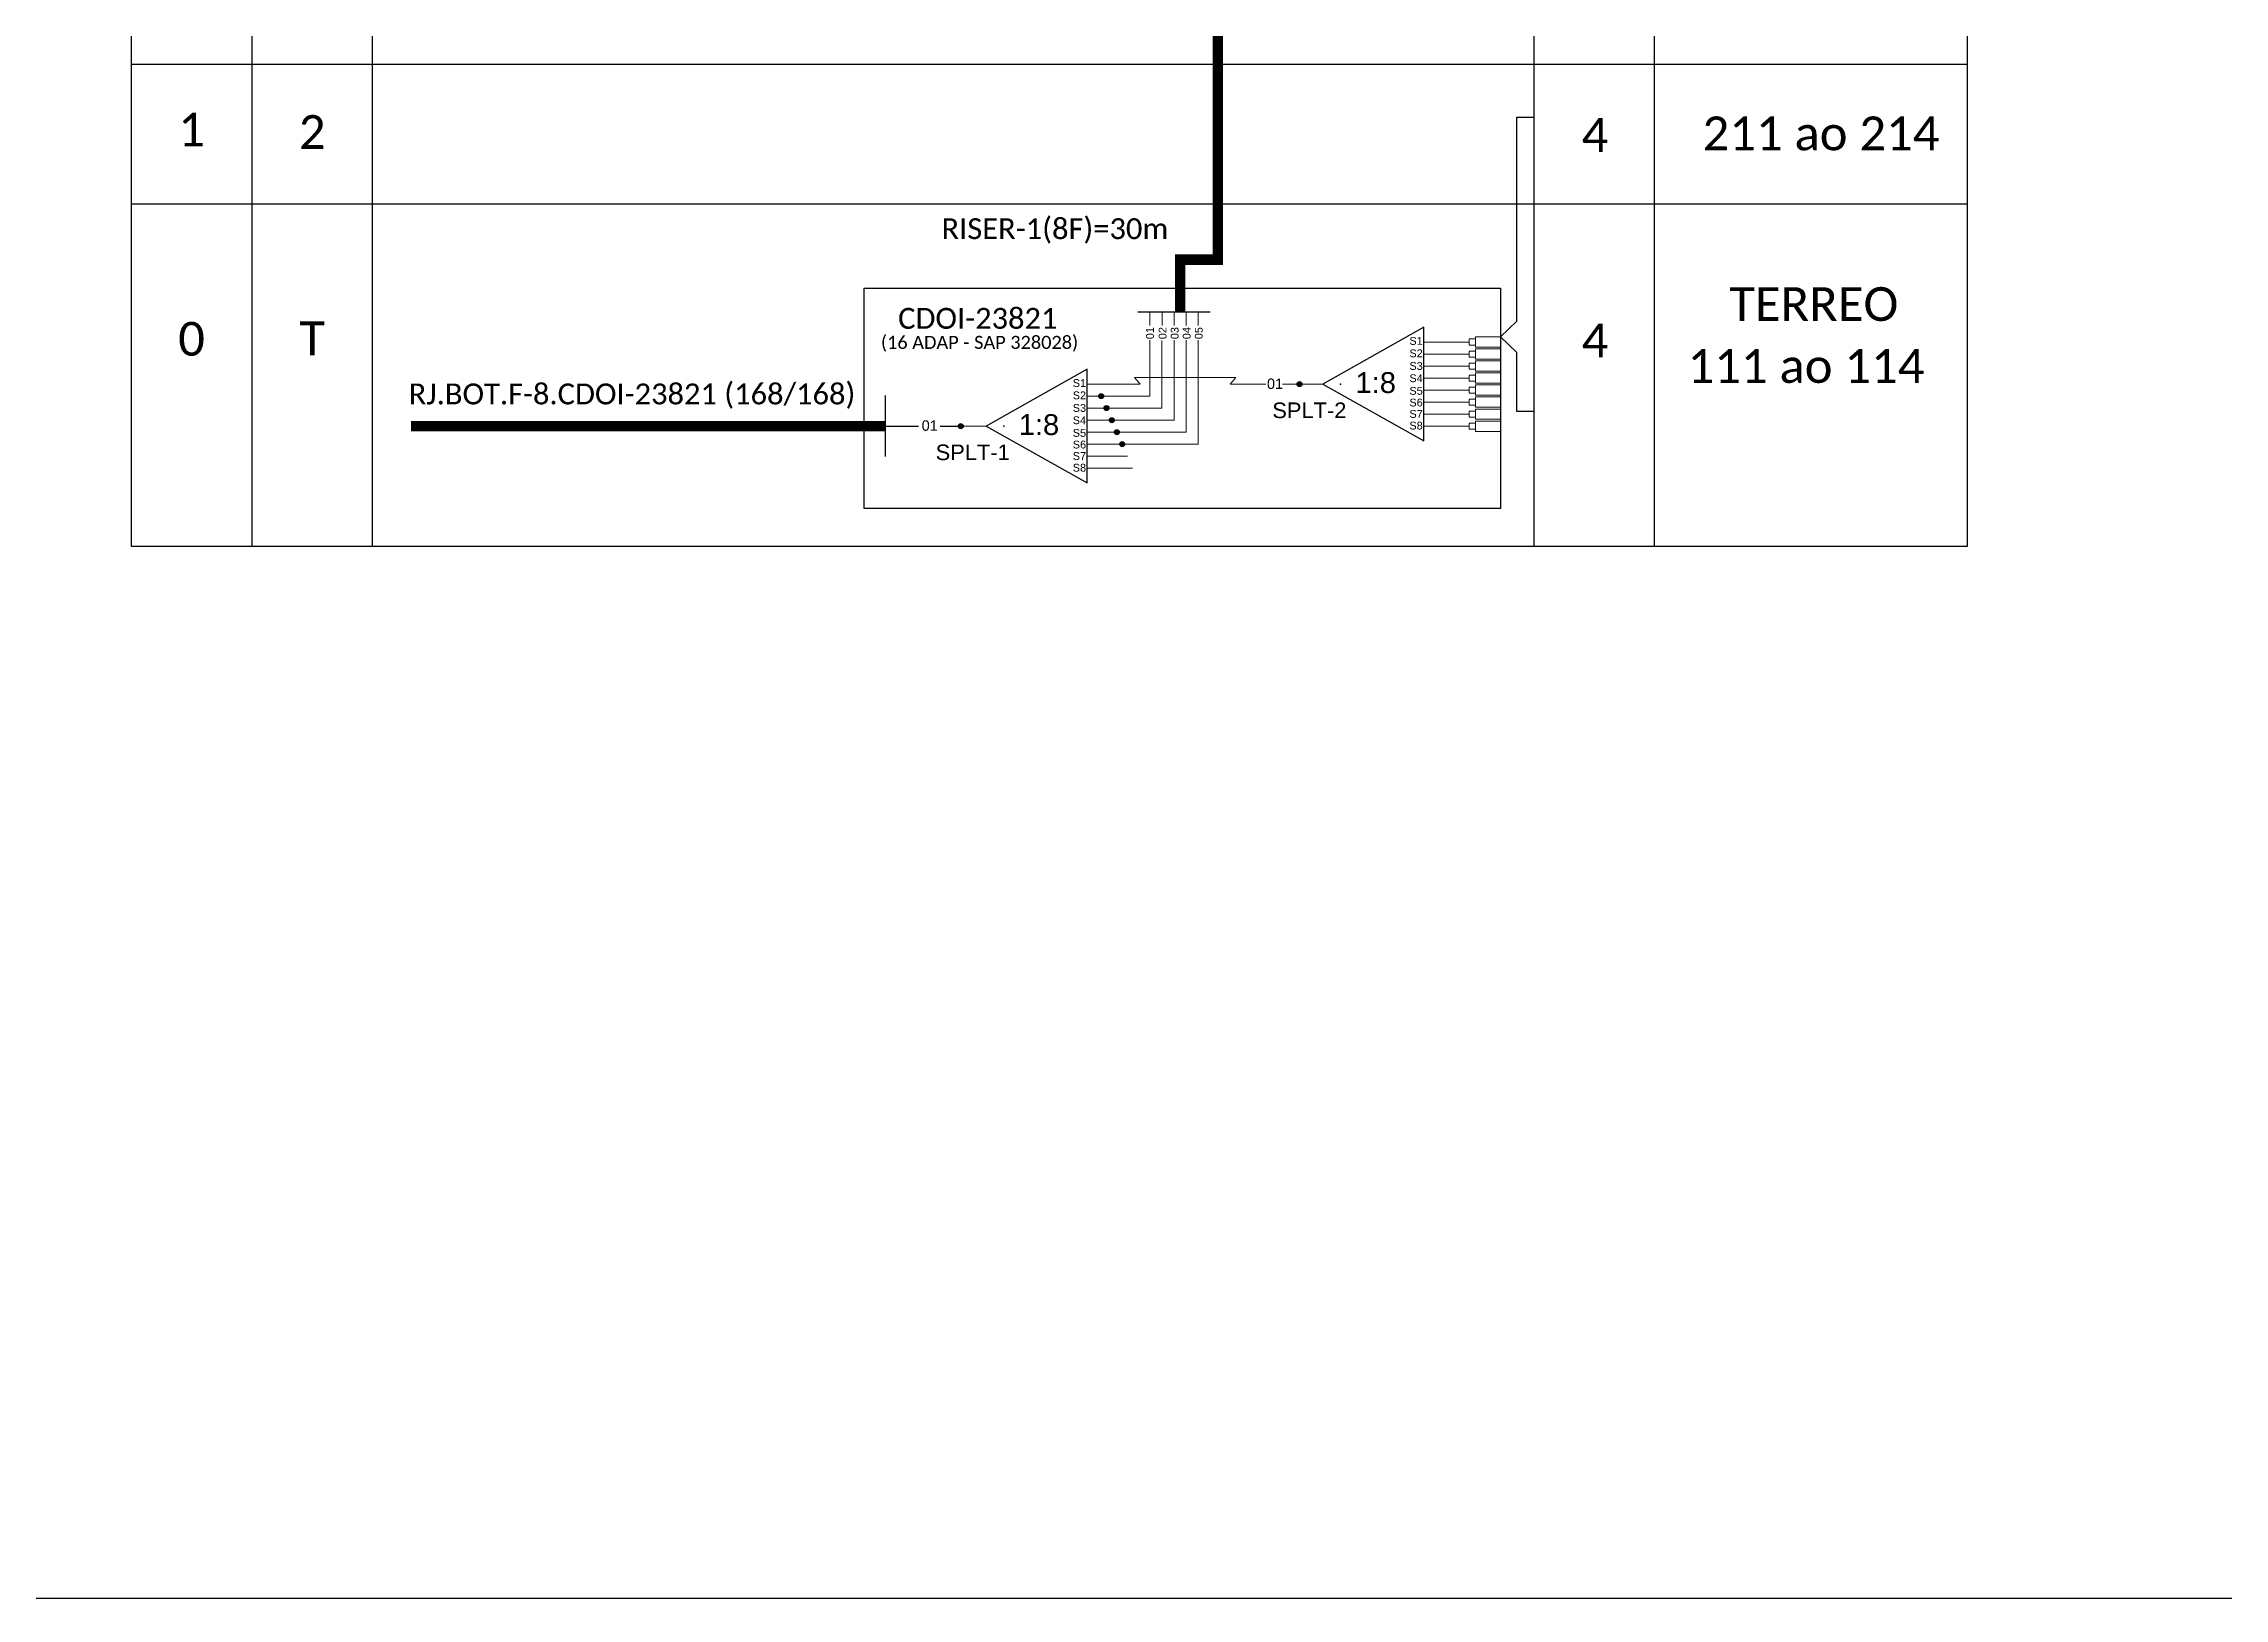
# Model space of a CAD drawing. Extents: x -4 to 1779, y 1 to 598.
# Drawn here: x 1351.9 to 1561.1, y 3.6 to 152.7 of the extents above; entities that cross this region are included whole.
import ezdxf
from ezdxf.enums import TextEntityAlignment as Align

# ---------------------------------------------------------------- set-up
doc = ezdxf.new("R2010")
doc.units = 0
doc.styles.add('ARIAL', font='arial.ttf')
doc.styles.add('WMF-Calibri0', font='calibri.ttf')

# ---------------------------------------------------------------- blocks, each defined once
blk = doc.blocks.new('SPLT_1-8_SC-APC')
at = {"color": 1}
blk.add_lwpolyline([(-7.37, -2.1), (-17.04, -7.55), (-7.37, -13), (-7.37, -2.1)], dxfattribs=at)
at = {"color": 3, "lineweight": 0}
for points in [[(-2.99, -3.51), (-7.37, -3.51)], [(-2.41, -3.02), (-2.41, -4)], [(-2.41, -3.02), (0, -3.02)], [(-2.41, -4), (0, -4)], [(-2.41, -4.17), (-2.41, -5.16)], [(-2.41, -4.17), (0, -4.17)], [(-7.37, -4.66), (-2.99, -4.66)], [(-7.37, -5.82), (-2.99, -5.82)], [(-2.41, -5.16), (0, -5.16)], [(-2.41, -5.32), (-2.41, -6.31)], [(-2.41, -5.32), (0, -5.32)], [(-7.37, -6.97), (-2.99, -6.97)], [(-7.37, -8.12), (-2.99, -8.12)], [(-2.41, -6.31), (0, -6.31)], [(-2.41, -6.48), (-2.41, -7.46)], [(-2.41, -6.48), (0, -6.48)], [(-2.41, -7.46), (0, -7.46)], [(-2.41, -7.63), (-2.41, -8.62)], [(-2.41, -7.63), (0, -7.63)], [(-7.37, -9.28), (-2.99, -9.28)], [(-7.37, -10.43), (-2.99, -10.43)], [(-2.41, -8.62), (0, -8.62)], [(-2.41, -8.78), (-2.41, -9.77)], [(-2.41, -8.78), (0, -8.78)], [(-2.41, -9.77), (0, -9.77)], [(-2.41, -9.94), (-2.41, -10.92)], [(-2.41, -9.94), (0, -9.94)], [(-7.37, -11.58), (-2.99, -11.58)], [(-2.41, -10.92), (0, -10.92)], [(-2.41, -11.09), (-2.41, -12.08)], [(-2.41, -11.09), (0, -11.09)], [(-2.41, -12.08), (0, -12.08)]]:
    blk.add_lwpolyline(points, dxfattribs=at)
for points in [[(-2.99, -3.22), (-2.41, -3.22), (-2.41, -3.8), (-2.99, -3.8)], [(-2.99, -4.38), (-2.41, -4.38), (-2.41, -4.95), (-2.99, -4.95)], [(-2.99, -5.53), (-2.41, -5.53), (-2.41, -6.1), (-2.99, -6.1)], [(-2.99, -6.68), (-2.41, -6.68), (-2.41, -7.26), (-2.99, -7.26)], [(-2.99, -7.84), (-2.41, -7.84), (-2.41, -8.41), (-2.99, -8.41)], [(-2.99, -8.99), (-2.41, -8.99), (-2.41, -9.56), (-2.99, -9.56)], [(-2.99, -10.14), (-2.41, -10.14), (-2.41, -10.72), (-2.99, -10.72)], [(-2.99, -11.3), (-2.41, -11.3), (-2.41, -11.87), (-2.99, -11.87)]]:
    blk.add_lwpolyline(points, close=True, dxfattribs=at)
at = {"color": 1, "lineweight": 0}
blk.add_lwpolyline([(-17.04, -7.55), (-19.26, -7.55)], dxfattribs=at)
at = {"color": 1, "style": 'ARIAL'}
for s, height, p in [('S1', 0.75, (-8.74, -3.78)), ('S2', 0.75, (-8.74, -4.97)), ('S3', 0.75, (-8.74, -6.18)), ('1:8', 2, (-13.91, -8.4)), ('S4', 0.75, (-8.74, -7.36)), ('S5', 0.75, (-8.74, -8.57)), ('S6', 0.75, (-8.74, -9.69)), ('S7', 0.75, (-8.74, -10.78)), ('S8', 0.75, (-8.74, -11.9))]:
    blk.add_text(s, height=height, dxfattribs=at).set_placement(p)
blk = doc.blocks.new('SPLITTER_')
blk.add_point((0, 0))
at = {"style": 'ARIAL', "flags": 4}
blk.add_attdef('SPLT', (0, -3.26), '', height=1.5, dxfattribs=at)

msp = doc.modelspace()

# ---------------------------------------------------------------- hatches: boundary and pattern name
h = msp.add_hatch(color=3)
h.dxf.hatch_style = 1
edge = h.paths.add_edge_path()
edge.add_arc((1472.41, 120.02), 0.242, 0, 360)
h = msp.add_hatch(color=3)
h.dxf.hatch_style = 1
edge = h.paths.add_edge_path()
edge.add_arc((1453.38, 118.87), 0.242, 0, 360)
h = msp.add_hatch(color=3)
h.dxf.hatch_style = 1
edge = h.paths.add_edge_path()
edge.add_arc((1453.88, 117.72), 0.242, 0, 360)
h = msp.add_hatch(color=3)
h.dxf.hatch_style = 1
edge = h.paths.add_edge_path()
edge.add_arc((1439.89, 115.99), 0.242, 0, 360)
h = msp.add_hatch(color=3)
h.dxf.hatch_style = 1
edge = h.paths.add_edge_path()
edge.add_arc((1454.38, 116.56), 0.242, 0, 360)
h = msp.add_hatch(color=3)
h.dxf.hatch_style = 1
edge = h.paths.add_edge_path()
edge.add_arc((1454.88, 115.41), 0.242, 0, 360)
h = msp.add_hatch(color=3)
h.dxf.hatch_style = 1
edge = h.paths.add_edge_path()
edge.add_arc((1455.38, 114.26), 0.242, 0, 360)

# ---------------------------------------------------------------- linework, layer by layer
at = {"color": 7}
msp.add_lwpolyline([(937.53, 597.56), (1778.53, 597.56), (1778.53, 3.56), (937.53, 3.56)], close=True, dxfattribs=at)
for points in [[(1360.32, 317.05), (1360.32, 104.47), (1536.48, 104.47), (1536.48, 317.05)], [(1383.46, 104.47), (1383.46, 317.05)], [(1494.89, 317.05), (1494.89, 104.47)], [(1371.89, 312.94), (1371.89, 104.47)], [(1506.47, 104.47), (1506.47, 308.83)], [(1360.32, 150.7), (1536.48, 150.7)], [(1360.32, 137.32), (1536.48, 137.32)]]:
    msp.add_lwpolyline(points)
at = {"color": 5, "const_width": 1}
msp.add_lwpolyline([(1464.57, 267.96), (1464.57, 131.96), (1460.94, 131.96), (1460.94, 126.94)], dxfattribs=at)
at = {"color": 3}
for points in [[(1494.9, 117.38), (1493.24, 117.38), (1493.24, 123.04), (1491.68, 124.55), (1493.24, 126.06), (1493.24, 145.62), (1494.89, 145.62)], [(1432.67, 116), (1435.83, 116)], [(1437.91, 115.99), (1439.89, 115.99)]]:
    msp.add_lwpolyline(points, dxfattribs=at)
at = {"color": 1}
msp.add_lwpolyline([(1430.63, 129.23), (1491.68, 129.23), (1491.68, 108.1), (1430.63, 108.1)], close=True, dxfattribs=at)
at = {"color": 5}
msp.add_lwpolyline([(1456.89, 126.94), (1463.83, 126.94)], dxfattribs=at)
at = {"color": 5, "lineweight": 0}
for points in [[(1458.05, 126.94), (1458.05, 125.65)], [(1459.21, 126.94), (1459.21, 125.65)], [(1460.36, 126.94), (1460.36, 125.65)], [(1461.52, 126.94), (1461.52, 125.65)], [(1462.68, 126.94), (1462.68, 125.65)], [(1453.62, 118.87), (1458.05, 118.87), (1458.05, 124.23)], [(1454.12, 117.72), (1459.2, 117.72), (1459.2, 124.22)], [(1454.62, 116.56), (1460.36, 116.56), (1460.36, 124.23)], [(1455.12, 115.41), (1461.52, 115.41), (1461.52, 124.23)], [(1455.62, 114.26), (1462.67, 114.26), (1462.67, 124.23)]]:
    msp.add_lwpolyline(points, dxfattribs=at)
at = {"color": 1}
for points in [[(1452.01, 121.44), (1442.34, 115.99), (1452.01, 110.54), (1452.01, 121.44)], [(1432.67, 113.08), (1432.67, 118.93)]]:
    msp.add_lwpolyline(points, dxfattribs=at)
at = {"color": 7, "lineweight": 0}
for points in [[(1452.01, 120.02), (1457.11, 120.02)], [(1457.11, 120.02), (1456.56, 120.65), (1460.24, 120.65)], [(1465.74, 120.02), (1466.3, 120.65), (1460.24, 120.65)], [(1469.18, 120.02), (1465.74, 120.02)], [(1472.17, 120.02), (1470.78, 120.02)], [(1452.01, 118.87), (1453.38, 118.87)], [(1452.01, 117.72), (1453.88, 117.72)], [(1452.01, 116.56), (1454.38, 116.56)], [(1452.01, 115.41), (1454.88, 115.41)], [(1452.01, 114.26), (1455.38, 114.26)], [(1452.01, 113.11), (1455.88, 113.11)], [(1452.01, 111.95), (1456.38, 111.95)]]:
    msp.add_lwpolyline(points, dxfattribs=at)
at = {"color": 1, "const_width": 1}
msp.add_lwpolyline([(1387.14, 116), (1432.67, 116)], dxfattribs=at)
at = {"color": 1, "lineweight": 0}
msp.add_lwpolyline([(1442.34, 115.99), (1440.11, 115.99)], dxfattribs=at)
at = {"color": 3}
for centre in [(1472.41, 120.02), (1453.38, 118.87), (1453.88, 117.72), (1439.89, 115.99), (1454.38, 116.56), (1454.88, 115.41), (1455.38, 114.26)]:
    msp.add_circle(centre, 0.242, dxfattribs=at)

# ---------------------------------------------------------------- block references
msp.add_blockref('SPLT_1-8_SC-APC', (1491.68, 127.57), dxfattribs=at)
ref = msp.add_blockref('SPLITTER_', (1476.32, 120.02), dxfattribs=dict(xscale=-1))
ref.add_attrib('SPLT', 'SPLT-2', (1469.79, 116.76), dxfattribs={"height": 1.5, "style": 'ARIAL'})
ref = msp.add_blockref('SPLITTER_', (1444.02, 115.99), dxfattribs=dict(xscale=-1))
ref.add_attrib('SPLT', 'SPLT-1', (1437.49, 112.73), dxfattribs={"height": 1.5, "style": 'ARIAL'})

# ---------------------------------------------------------------- texts
at = {"color": 7, "style": 'WMF-Calibri0'}
for s, p in [('211 ao 214', (1511.07, 142.45)), ('TERREO', (1513.63, 126.08)), ('111 ao 114', (1509.63, 120.14))]:
    msp.add_text(s, height=3.24, dxfattribs=at).set_placement(p)
at = {"color": 5, "style": 'WMF-Calibri0'}
msp.add_text('RISER-1(8F)=30m', height=2, dxfattribs=at).set_placement((1438.05, 133.93))
at = {"color": 1}
for s, height, style, p in [('CDOI-23821', 2, 'WMF-Calibri0', (1433.89, 125.33)), ('RJ.BOT.F-8.CDOI-23821 (168/168)', 2, 'WMF-Calibri0', (1386.93, 118.08)), ('S1', 0.75, 'ARIAL', (1450.64, 119.75)), ('S2', 0.75, 'ARIAL', (1450.64, 118.57)), ('1:8', 2, 'ARIAL', (1445.46, 115.14)), ('S3', 0.75, 'ARIAL', (1450.64, 117.36)), ('S4', 0.75, 'ARIAL', (1450.64, 116.18)), ('S5', 0.75, 'ARIAL', (1450.64, 114.97)), ('S6', 0.75, 'ARIAL', (1450.64, 113.85)), ('S7', 0.75, 'ARIAL', (1450.64, 112.75)), ('S8', 0.75, 'ARIAL', (1450.64, 111.63))]:
    msp.add_text(s, height=height, dxfattribs=dict(at, style=style)).set_placement(p)
at = {"color": 1, "style": 'WMF-Calibri0'}
msp.add_text('(16 ADAP - SAP 328028)', height=1.25, dxfattribs=at).set_placement((1441.7, 123.4), align=Align.CENTER)
at = {"style": 'ARIAL'}
for s, p in [('01', (1458.05, 124.91)), ('02', (1459.26, 124.91)), ('03', (1460.42, 124.91)), ('04', (1461.57, 124.91)), ('05', (1462.73, 124.91))]:
    msp.add_text(s, height=0.75, rotation=90, dxfattribs=at).set_placement(p, align=Align.MIDDLE_CENTER)
for p in [(1470.05, 120.06), (1436.92, 116.05)]:
    msp.add_text('01', height=1, dxfattribs=at).set_placement(p, align=Align.MIDDLE_CENTER)
at = {"color": 7, "style": 'WMF-Calibri0'}
for tag, flags, p in [('1', 4, (1366.1, 144.44)), ('2', 4, (1377.68, 144.2)), ('4', 4, (1500.75, 143.92)), ('0', 4, (1366.1, 124.37)), ('T', 12, (1377.68, 124.41)), ('4', 4, (1500.75, 124.21))]:
    msp.add_attdef(tag, text='XX', height=3.24, dxfattribs=dict(at, flags=flags)).set_placement(p, align=Align.MIDDLE_CENTER)

doc.saveas('drawing.dxf')
